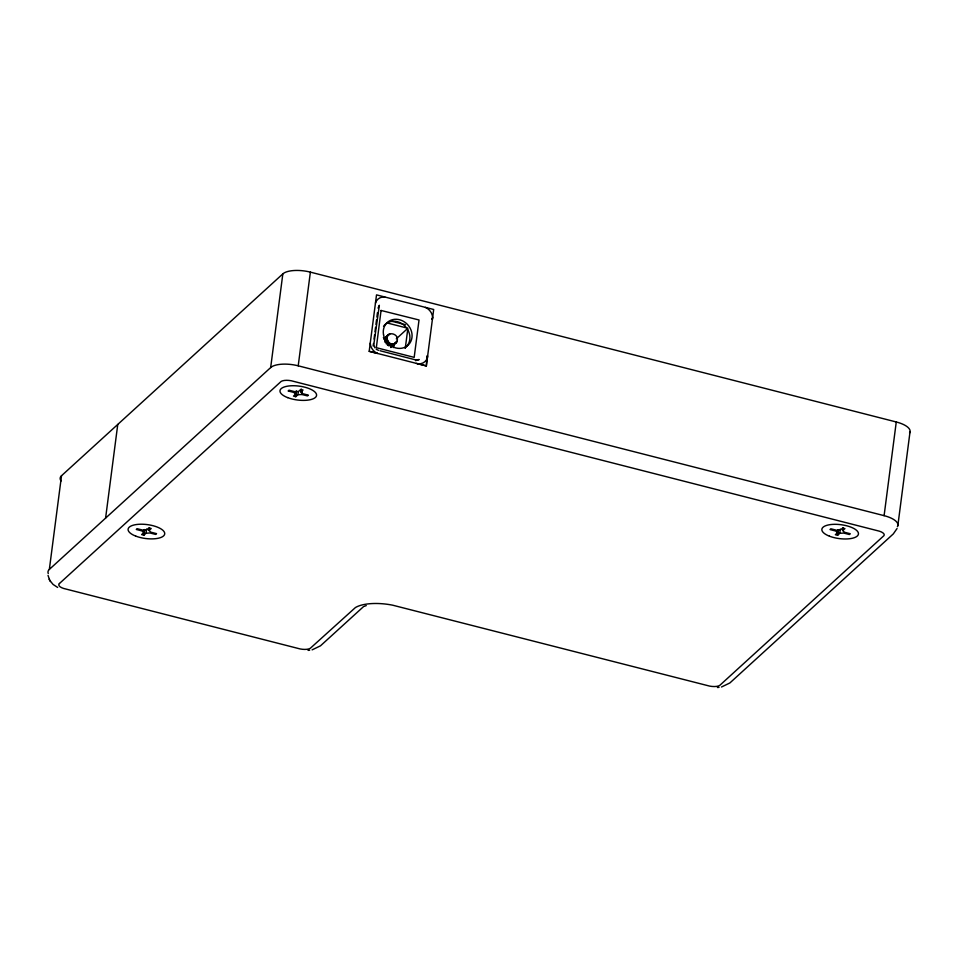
<?xml version="1.0" encoding="UTF-8"?>
<svg xmlns="http://www.w3.org/2000/svg" width="958" height="958" viewBox="0 0 958 958"><rect width="100%" height="100%" fill="white"/><g stroke="black" fill="none" stroke-linecap="round" stroke-linejoin="round"><path stroke-width="1.44" d="M386.996 338.174C387.08 330.857 398.468 333.456 397.354 339.934C397.247 342.76 394.181 344.76 391.523 343.922C387.272 344.197 387.786 335.336 384.853 340.138M373.141 346.006L373.464 343.491M48.259 573.531A21.531 8.167 7.4 0 1 49.349 569.411L61.516 475.731L282.838 273.88A21.531 8.167 7.4 0 1 310.38 272.132L896.269 421.975A21.531 8.167 7.4 0 1 909.549 433.016M105.596 518.122L117.762 424.43M149.424 527.654L149.053 530.481L150.849 532.181L156.561 533.642L155.699 534.432L149.975 532.971L146.047 533.223L143.892 535.187L141.604 534.6L143.76 532.636L144.131 529.822M143.892 535.187L144.634 529.546M146.047 533.223L146.598 528.996M49.349 569.411L270.671 367.561L282.838 273.88M270.671 367.561A21.531 8.167 7.4 0 1 298.213 365.812L310.38 272.132M301.279 389.164L300.92 391.99L302.704 393.69L308.416 395.151L307.554 395.941L301.842 394.48L297.902 394.732L295.747 396.696L293.471 396.109L295.615 394.145L295.986 391.319M295.747 396.696L296.489 391.044M297.902 394.732L298.273 391.906M301.842 394.48L302.201 391.654M370.255 343.108A10.754 9.472 47.6 0 0 377.488 353.43L369.189 351.311L376.518 294.872L433.687 309.494L426.346 365.932L416.467 363.405M374.039 339.084L374.614 334.665M374.985 331.731L375.56 327.313M375.943 324.367L376.518 319.96M376.901 317.014L377.476 312.595M378.063 308.117L379.344 305.279L373.812 344.617L374.913 347.85M393.618 347.562L393.989 344.712M405.282 348.233L407.689 329.72M843.16 527.75L842.789 530.576L844.573 532.277L850.285 533.738L849.435 534.528L843.711 533.067L839.783 533.319L837.627 535.283L835.34 534.696L837.496 532.732L837.855 529.906M837.627 535.283L838.358 529.63M839.783 533.319L840.322 529.079M897.383 526.696A21.531 8.167 7.4 0 0 884.102 515.655L896.269 421.975M897.838 525.691L910.004 431.998M432.621 317.721L432.417 319.254L431.747 319.098L432.621 317.685A10.742 9.472 47.6 0 0 425.388 307.374M897.047 528.541L893.287 533.929L729.876 682.958L721.506 686.994M149.053 530.481L151.208 528.517L148.921 527.93L146.778 529.894L142.838 530.145L137.126 528.684L136.264 529.463L141.976 530.924L143.76 532.636M300.92 391.99L303.063 390.026L300.776 389.439L298.633 391.403L294.693 391.654L288.981 390.193L288.118 390.972L293.831 392.433L295.615 394.145M384.146 338.677L388.756 334.498M383.847 338.976L389.463 334.055M384.23 339.036L389.858 333.887M384.876 338.665L387.295 336.486M385.02 338.845L387.164 336.893M384.924 339.264L387.08 337.312M384.865 339.695L387.02 337.743M384.865 340.581L387.02 338.617M384.924 341.024L387.08 339.072M385.14 341.91L387.295 339.946M385.308 342.341L387.463 340.377M385.511 342.76L387.655 340.797M386.29 343.922L388.445 341.958M387.319 344.88L389.463 342.928M388.098 345.383L390.253 343.419M388.517 345.587L390.672 343.623M396.301 338.821L407.88 328.259L386.924 322.906M388.948 345.754L391.092 343.79M390.253 346.03L392.409 344.066M390.696 346.042L392.84 344.09M390.84 346.257L393.283 344.066M391.559 345.97L393.702 344.006M390.888 346.856L397.079 341.192M391.295 346.724L396.911 341.587M390.972 347.335L396.72 341.958M390.84 347.526L396.217 342.617M842.789 530.576L844.944 528.612L842.657 528.026L840.501 529.99L836.574 530.241L830.849 528.78L829.987 529.558L835.711 531.019L837.496 532.732M363.465 606.677L320.487 645.824L312.116 649.859M364.088 606.39L366.255 605.612M308.057 650.374L309.65 650.219M717.446 687.509L719.039 687.365M415.509 360.651L419.173 359.525L416.49 360.112L380.075 350.748M418.047 363.812L418.047 363.812A10.742 9.472 47.6 0 0 427.412 357.741L427.639 356.053L426.969 355.897L426.346 365.932L369.189 351.311M391.475 321.158L405.45 324.726M383.368 337.563L386.158 338.282M378.506 350.341L376.207 349.239M298.213 365.812L884.102 515.655M57.648 587.434L53.085 584.44L49.864 580.524M48.02 575.399L49.732 580.285M49.145 579.255L50.427 581.506M383.523 326.271A15.376 13.544 47.6 0 1 404.995 326.103A15.376 13.544 47.6 0 1 405.042 347.862M61.061 480.964A21.531 8.167 7.4 0 1 61.516 475.731M375.464 303.087A10.754 9.472 47.6 0 1 384.817 296.992M381.056 310.464L376.326 347.682L414.179 357.37L419.029 319.984L381.056 310.464M59.456 583.494L58.989 584.033A9.197 3.497 7.4 0 0 63.575 588.44L300.165 648.949A9.197 3.497 7.4 0 0 310.296 648.303L355.406 607.564A33.853 12.849 7.4 0 1 392.684 605.193L709.555 686.084A9.197 3.497 7.4 0 0 719.686 685.449L883.995 535.594A9.197 3.497 7.4 0 0 879.408 531.187L291.292 380.769A9.197 3.497 7.4 0 0 281.161 381.416L59.456 583.494M829.472 536.193A18.453 7.005 7.4 0 0 858.38 534.36A18.453 7.005 7.4 0 0 832.586 524.385A18.453 7.005 7.4 0 0 829.472 536.193M135.749 536.109A18.453 7.005 7.4 0 0 164.644 534.265A18.453 7.005 7.4 0 0 138.85 524.289A18.453 7.005 7.4 0 0 135.749 536.109M287.604 397.606A18.453 7.005 7.4 0 0 316.499 395.774A18.453 7.005 7.4 0 0 290.705 385.799A18.453 7.005 7.4 0 0 287.604 397.606M383.547 334.893A15.376 13.544 47.6 0 0 407.198 345.898A15.376 13.544 47.6 0 0 402.276 320.714A15.376 13.544 47.6 0 0 383.547 334.893"/></g></svg>
